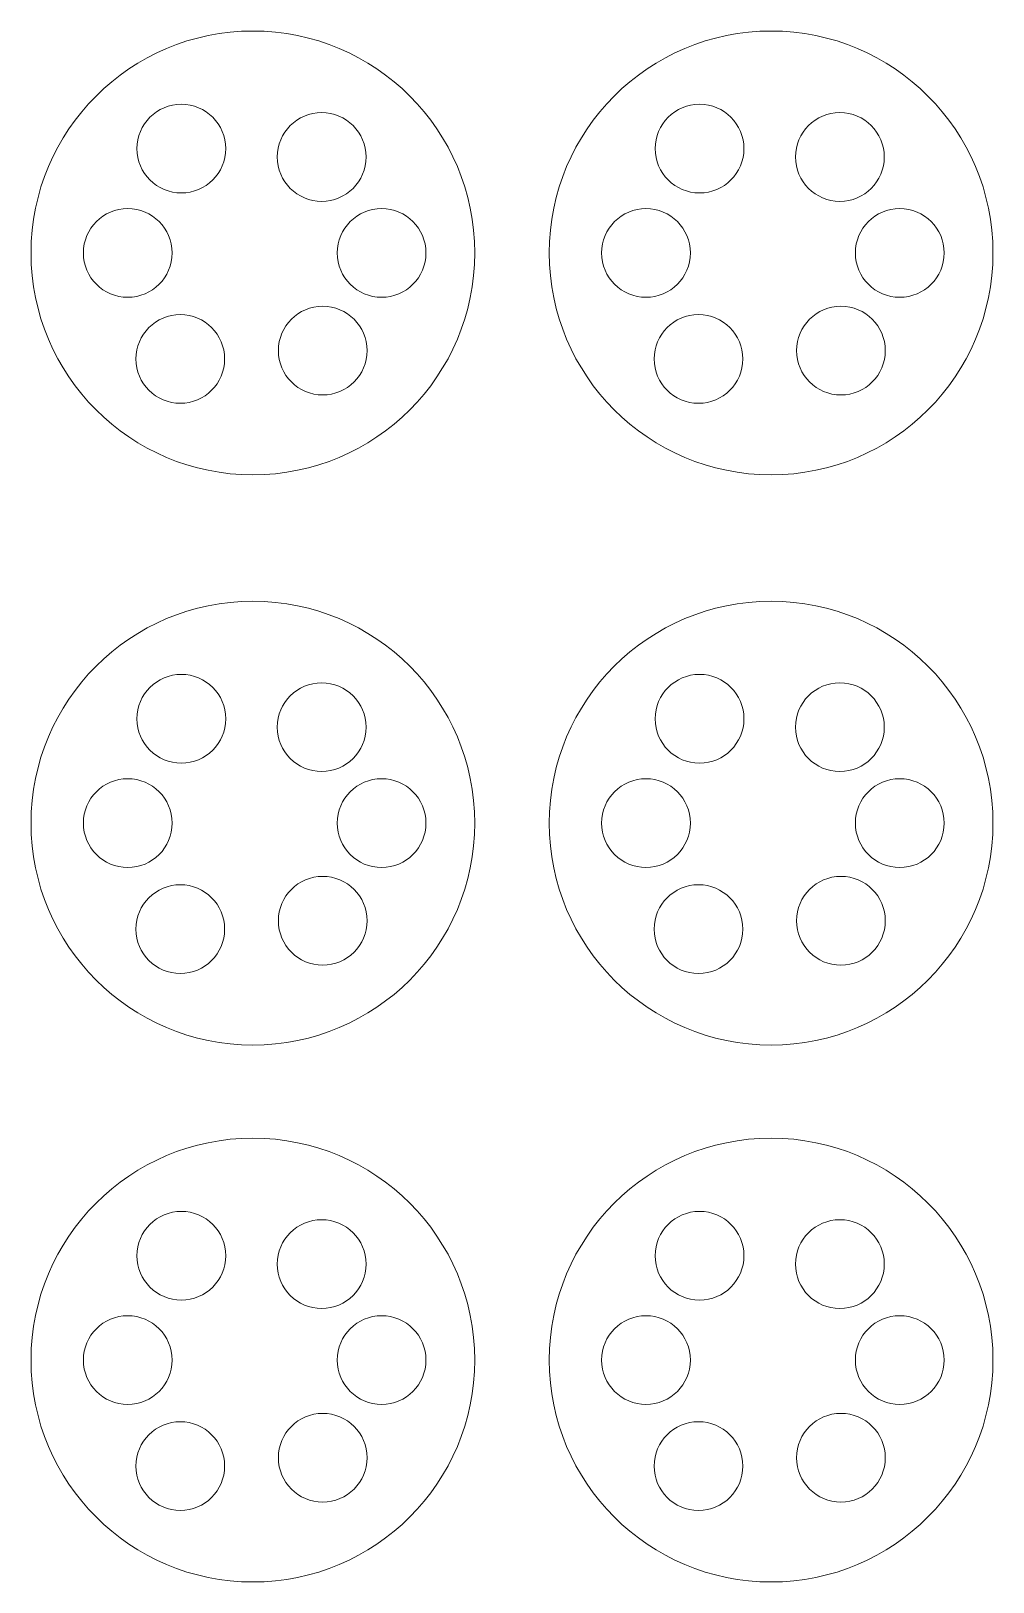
# Model space of a CAD drawing. Header units: millimetres. Extents: x -2444 to 3336, y -980 to 1690.
# Drawn here: x 854.4 to 933.9, y -862.5 to -734.4 of the extents above; entities that cross this region are included whole.
import ezdxf

# ---------------------------------------------------------------- set-up
doc = ezdxf.new("R2010")
doc.units = ezdxf.units.MM
doc.header["$MEASUREMENT"] = 0
doc.layers.add('Camada 1', color=7, linetype='Continuous')

msp = doc.modelspace()

# ---------------------------------------------------------------- linework, layer by layer
at = {"layer": 'Camada 1', "color": 250, "lineweight": 9}
for points in [[(891.0752, -752.6824), (891.0752, -762.8055), (882.8689, -771.0119), (872.7459, -771.0119), (872.7459, -771.0119), (862.6229, -771.0119), (854.4165, -762.8055), (854.4165, -752.6824), (854.4165, -752.6824), (854.4165, -742.5595), (862.6229, -734.3532), (872.7459, -734.3532), (872.7459, -734.3532), (882.8689, -734.3532), (891.0752, -742.5595), (891.0752, -752.6824)], [(933.8823, -752.6824), (933.8823, -762.8055), (925.676, -771.0119), (915.553, -771.0119), (915.553, -771.0119), (905.43, -771.0119), (897.2236, -762.8055), (897.2236, -752.6824), (897.2236, -752.6824), (897.2236, -742.5595), (905.43, -734.3532), (915.553, -734.3532), (915.553, -734.3532), (925.676, -734.3532), (933.8823, -742.5595), (933.8823, -752.6824)], [(870.4996, -744.0665), (870.4996, -746.0911), (868.8583, -747.7324), (866.8337, -747.7324), (866.8337, -747.7324), (864.8091, -747.7324), (863.1678, -746.0911), (863.1678, -744.0665), (863.1678, -744.0665), (863.1678, -742.042), (864.8091, -740.4007), (866.8337, -740.4007), (866.8337, -740.4007), (868.8583, -740.4007), (870.4996, -742.042), (870.4996, -744.0665)], [(870.4996, -744.0665), (870.4996, -746.0911), (868.8583, -747.7324), (866.8337, -747.7324), (866.8337, -747.7324), (864.8091, -747.7324), (863.1678, -746.0911), (863.1678, -744.0665), (863.1678, -744.0665), (863.1678, -742.0419), (864.8091, -740.4007), (866.8337, -740.4007), (866.8337, -740.4007), (868.8583, -740.4007), (870.4996, -742.0419), (870.4996, -744.0665)], [(913.3067, -744.0665), (913.3067, -746.0911), (911.6654, -747.7324), (909.6408, -747.7324), (909.6408, -747.7324), (907.6162, -747.7324), (905.9749, -746.0911), (905.9749, -744.0665), (905.9749, -744.0665), (905.9749, -742.042), (907.6162, -740.4007), (909.6408, -740.4007), (909.6408, -740.4007), (911.6654, -740.4007), (913.3067, -742.042), (913.3067, -744.0665)], [(913.3067, -744.0665), (913.3067, -746.0911), (911.6654, -747.7324), (909.6408, -747.7324), (909.6408, -747.7324), (907.6162, -747.7324), (905.9749, -746.0911), (905.9749, -744.0665), (905.9749, -744.0665), (905.9749, -742.0419), (907.6162, -740.4007), (909.6408, -740.4007), (909.6408, -740.4007), (911.6654, -740.4007), (913.3067, -742.0419), (913.3067, -744.0665)], [(874.7608, -744.757), (874.7608, -742.7325), (876.4021, -741.0912), (878.4267, -741.0912), (878.4267, -741.0912), (880.4512, -741.0912), (882.0925, -742.7325), (882.0925, -744.757), (882.0925, -744.757), (882.0925, -746.7816), (880.4512, -748.4229), (878.4267, -748.4229), (878.4267, -748.4229), (876.4021, -748.4229), (874.7608, -746.7816), (874.7608, -744.757)], [(874.7608, -744.7571), (874.7608, -742.7325), (876.402, -741.0912), (878.4267, -741.0912), (878.4267, -741.0912), (880.4513, -741.0912), (882.0925, -742.7325), (882.0925, -744.7571), (882.0925, -744.7571), (882.0925, -746.7817), (880.4513, -748.4229), (878.4267, -748.4229), (878.4267, -748.4229), (876.402, -748.4229), (874.7608, -746.7817), (874.7608, -744.7571)], [(917.5679, -744.757), (917.5679, -742.7325), (919.2092, -741.0912), (921.2338, -741.0912), (921.2338, -741.0912), (923.2583, -741.0912), (924.8996, -742.7325), (924.8996, -744.757), (924.8996, -744.757), (924.8996, -746.7816), (923.2583, -748.4229), (921.2338, -748.4229), (921.2338, -748.4229), (919.2092, -748.4229), (917.5679, -746.7816), (917.5679, -744.757)], [(917.5679, -744.7571), (917.5679, -742.7325), (919.2091, -741.0912), (921.2338, -741.0912), (921.2338, -741.0912), (923.2584, -741.0912), (924.8996, -742.7325), (924.8996, -744.7571), (924.8996, -744.7571), (924.8996, -746.7817), (923.2584, -748.4229), (921.2338, -748.4229), (921.2338, -748.4229), (919.2091, -748.4229), (917.5679, -746.7817), (917.5679, -744.7571)], [(866.074, -752.6825), (866.074, -754.7071), (864.4327, -756.3484), (862.4081, -756.3484), (862.4081, -756.3484), (860.3835, -756.3484), (858.7422, -754.7071), (858.7422, -752.6825), (858.7422, -752.6825), (858.7422, -750.6579), (860.3835, -749.0166), (862.4081, -749.0166), (862.4081, -749.0166), (864.4327, -749.0166), (866.074, -750.6579), (866.074, -752.6825)], [(866.074, -752.6825), (866.074, -754.7071), (864.4327, -756.3484), (862.4081, -756.3484), (862.4081, -756.3484), (860.3835, -756.3484), (858.7422, -754.7071), (858.7422, -752.6825), (858.7422, -752.6825), (858.7422, -750.6579), (860.3835, -749.0166), (862.4081, -749.0166), (862.4081, -749.0166), (864.4327, -749.0166), (866.074, -750.6579), (866.074, -752.6825)], [(887.0428, -752.6825), (887.0428, -754.7071), (885.4015, -756.3484), (883.3769, -756.3484), (883.3769, -756.3484), (881.3523, -756.3484), (879.711, -754.7071), (879.711, -752.6825), (879.711, -752.6825), (879.711, -750.6579), (881.3523, -749.0166), (883.3769, -749.0166), (883.3769, -749.0166), (885.4015, -749.0166), (887.0428, -750.6579), (887.0428, -752.6825)], [(887.0428, -752.6825), (887.0428, -754.7071), (885.4015, -756.3484), (883.3769, -756.3484), (883.3769, -756.3484), (881.3523, -756.3484), (879.711, -754.7071), (879.711, -752.6825), (879.711, -752.6825), (879.711, -750.6579), (881.3523, -749.0166), (883.3769, -749.0166), (883.3769, -749.0166), (885.4015, -749.0166), (887.0428, -750.6579), (887.0428, -752.6825)], [(908.8811, -752.6825), (908.8811, -754.7071), (907.2398, -756.3484), (905.2152, -756.3484), (905.2152, -756.3484), (903.1906, -756.3484), (901.5493, -754.7071), (901.5493, -752.6825), (901.5493, -752.6825), (901.5493, -750.6579), (903.1906, -749.0166), (905.2152, -749.0166), (905.2152, -749.0166), (907.2398, -749.0166), (908.8811, -750.6579), (908.8811, -752.6825)], [(908.8811, -752.6825), (908.8811, -754.7071), (907.2398, -756.3484), (905.2152, -756.3484), (905.2152, -756.3484), (903.1906, -756.3484), (901.5493, -754.7071), (901.5493, -752.6825), (901.5493, -752.6825), (901.5493, -750.6579), (903.1906, -749.0166), (905.2152, -749.0166), (905.2152, -749.0166), (907.2398, -749.0166), (908.8811, -750.6579), (908.8811, -752.6825)], [(929.8499, -752.6825), (929.8499, -754.7071), (928.2086, -756.3484), (926.184, -756.3484), (926.184, -756.3484), (924.1594, -756.3484), (922.5181, -754.7071), (922.5181, -752.6825), (922.5181, -752.6825), (922.5181, -750.6579), (924.1594, -749.0166), (926.184, -749.0166), (926.184, -749.0166), (928.2086, -749.0166), (929.8499, -750.6579), (929.8499, -752.6825)], [(929.8499, -752.6825), (929.8499, -754.7071), (928.2086, -756.3484), (926.184, -756.3484), (926.184, -756.3484), (924.1594, -756.3484), (922.5181, -754.7071), (922.5181, -752.6825), (922.5181, -752.6825), (922.5181, -750.6579), (924.1594, -749.0166), (926.184, -749.0166), (926.184, -749.0166), (928.2086, -749.0166), (929.8499, -750.6579), (929.8499, -752.6825)], [(874.8474, -760.7493), (874.8474, -762.7739), (876.4887, -764.4152), (878.5133, -764.4152), (878.5133, -764.4152), (880.5379, -764.4152), (882.1792, -762.7739), (882.1792, -760.7493), (882.1792, -760.7493), (882.1792, -758.7248), (880.5379, -757.0835), (878.5133, -757.0835), (878.5133, -757.0835), (876.4887, -757.0835), (874.8474, -758.7248), (874.8474, -760.7493)], [(874.8474, -760.7493), (874.8474, -762.7739), (876.4887, -764.4152), (878.5133, -764.4152), (878.5133, -764.4152), (880.5379, -764.4152), (882.1792, -762.7739), (882.1792, -760.7493), (882.1792, -760.7493), (882.1792, -758.7247), (880.5379, -757.0835), (878.5133, -757.0835), (878.5133, -757.0835), (876.4887, -757.0835), (874.8474, -758.7247), (874.8474, -760.7493)], [(917.6545, -760.7493), (917.6545, -762.7739), (919.2958, -764.4152), (921.3204, -764.4152), (921.3204, -764.4152), (923.345, -764.4152), (924.9863, -762.7739), (924.9863, -760.7493), (924.9863, -760.7493), (924.9863, -758.7248), (923.345, -757.0835), (921.3204, -757.0835), (921.3204, -757.0835), (919.2958, -757.0835), (917.6545, -758.7248), (917.6545, -760.7493)], [(917.6545, -760.7493), (917.6545, -762.7739), (919.2958, -764.4152), (921.3204, -764.4152), (921.3204, -764.4152), (923.345, -764.4152), (924.9863, -762.7739), (924.9863, -760.7493), (924.9863, -760.7493), (924.9863, -758.7247), (923.345, -757.0835), (921.3204, -757.0835), (921.3204, -757.0835), (919.2958, -757.0835), (917.6545, -758.7247), (917.6545, -760.7493)], [(870.4129, -761.4398), (870.4129, -759.4153), (868.7716, -757.774), (866.747, -757.774), (866.747, -757.774), (864.7224, -757.774), (863.0812, -759.4153), (863.0812, -761.4398), (863.0812, -761.4398), (863.0812, -763.4644), (864.7224, -765.1057), (866.747, -765.1057), (866.747, -765.1057), (868.7716, -765.1057), (870.4129, -763.4644), (870.4129, -761.4398)], [(870.4129, -761.4399), (870.4129, -759.4153), (868.7716, -757.774), (866.747, -757.774), (866.747, -757.774), (864.7224, -757.774), (863.0812, -759.4153), (863.0812, -761.4399), (863.0812, -761.4399), (863.0812, -763.4645), (864.7224, -765.1057), (866.747, -765.1057), (866.747, -765.1057), (868.7716, -765.1057), (870.4129, -763.4645), (870.4129, -761.4399)], [(913.22, -761.4398), (913.22, -759.4153), (911.5787, -757.774), (909.5541, -757.774), (909.5541, -757.774), (907.5295, -757.774), (905.8883, -759.4153), (905.8883, -761.4398), (905.8883, -761.4398), (905.8883, -763.4644), (907.5295, -765.1057), (909.5541, -765.1057), (909.5541, -765.1057), (911.5787, -765.1057), (913.22, -763.4644), (913.22, -761.4398)], [(913.22, -761.4399), (913.22, -759.4153), (911.5787, -757.774), (909.5541, -757.774), (909.5541, -757.774), (907.5295, -757.774), (905.8883, -759.4153), (905.8883, -761.4399), (905.8883, -761.4399), (905.8883, -763.4645), (907.5295, -765.1057), (909.5541, -765.1057), (909.5541, -765.1057), (911.5787, -765.1057), (913.22, -763.4645), (913.22, -761.4399)], [(891.0752, -799.7807), (891.0752, -809.9038), (882.8689, -818.1102), (872.7459, -818.1102), (872.7459, -818.1102), (862.6229, -818.1102), (854.4165, -809.9038), (854.4165, -799.7807), (854.4165, -799.7807), (854.4165, -789.6578), (862.6229, -781.4515), (872.7459, -781.4515), (872.7459, -781.4515), (882.8689, -781.4515), (891.0752, -789.6578), (891.0752, -799.7807)], [(933.8823, -799.7807), (933.8823, -809.9038), (925.676, -818.1102), (915.553, -818.1102), (915.553, -818.1102), (905.43, -818.1102), (897.2236, -809.9038), (897.2236, -799.7807), (897.2236, -799.7807), (897.2236, -789.6578), (905.43, -781.4515), (915.553, -781.4515), (915.553, -781.4515), (925.676, -781.4515), (933.8823, -789.6578), (933.8823, -799.7807)], [(870.4996, -791.1648), (870.4996, -793.1894), (868.8583, -794.8307), (866.8337, -794.8307), (866.8337, -794.8307), (864.8091, -794.8307), (863.1678, -793.1894), (863.1678, -791.1648), (863.1678, -791.1648), (863.1678, -789.1403), (864.8091, -787.499), (866.8337, -787.499), (866.8337, -787.499), (868.8583, -787.499), (870.4996, -789.1403), (870.4996, -791.1648)], [(870.4996, -791.1648), (870.4996, -793.1894), (868.8583, -794.8307), (866.8337, -794.8307), (866.8337, -794.8307), (864.8091, -794.8307), (863.1678, -793.1894), (863.1678, -791.1648), (863.1678, -791.1648), (863.1678, -789.1402), (864.8091, -787.499), (866.8337, -787.499), (866.8337, -787.499), (868.8583, -787.499), (870.4996, -789.1402), (870.4996, -791.1648)], [(913.3067, -791.1648), (913.3067, -793.1894), (911.6654, -794.8307), (909.6408, -794.8307), (909.6408, -794.8307), (907.6162, -794.8307), (905.9749, -793.1894), (905.9749, -791.1648), (905.9749, -791.1648), (905.9749, -789.1403), (907.6162, -787.499), (909.6408, -787.499), (909.6408, -787.499), (911.6654, -787.499), (913.3067, -789.1403), (913.3067, -791.1648)], [(913.3067, -791.1648), (913.3067, -793.1894), (911.6654, -794.8307), (909.6408, -794.8307), (909.6408, -794.8307), (907.6162, -794.8307), (905.9749, -793.1894), (905.9749, -791.1648), (905.9749, -791.1648), (905.9749, -789.1402), (907.6162, -787.499), (909.6408, -787.499), (909.6408, -787.499), (911.6654, -787.499), (913.3067, -789.1402), (913.3067, -791.1648)], [(874.7608, -791.8553), (874.7608, -789.8308), (876.4021, -788.1895), (878.4267, -788.1895), (878.4267, -788.1895), (880.4512, -788.1895), (882.0925, -789.8308), (882.0925, -791.8553), (882.0925, -791.8553), (882.0925, -793.8799), (880.4512, -795.5212), (878.4267, -795.5212), (878.4267, -795.5212), (876.4021, -795.5212), (874.7608, -793.8799), (874.7608, -791.8553)], [(874.7608, -791.8554), (874.7608, -789.8308), (876.402, -788.1895), (878.4267, -788.1895), (878.4267, -788.1895), (880.4513, -788.1895), (882.0925, -789.8308), (882.0925, -791.8554), (882.0925, -791.8554), (882.0925, -793.88), (880.4513, -795.5212), (878.4267, -795.5212), (878.4267, -795.5212), (876.402, -795.5212), (874.7608, -793.88), (874.7608, -791.8554)], [(917.5679, -791.8553), (917.5679, -789.8308), (919.2092, -788.1895), (921.2338, -788.1895), (921.2338, -788.1895), (923.2583, -788.1895), (924.8996, -789.8308), (924.8996, -791.8553), (924.8996, -791.8553), (924.8996, -793.8799), (923.2583, -795.5212), (921.2338, -795.5212), (921.2338, -795.5212), (919.2092, -795.5212), (917.5679, -793.8799), (917.5679, -791.8553)], [(917.5679, -791.8554), (917.5679, -789.8308), (919.2091, -788.1895), (921.2338, -788.1895), (921.2338, -788.1895), (923.2584, -788.1895), (924.8996, -789.8308), (924.8996, -791.8554), (924.8996, -791.8554), (924.8996, -793.88), (923.2584, -795.5212), (921.2338, -795.5212), (921.2338, -795.5212), (919.2091, -795.5212), (917.5679, -793.88), (917.5679, -791.8554)], [(866.074, -799.7808), (866.074, -801.8054), (864.4327, -803.4467), (862.4081, -803.4467), (862.4081, -803.4467), (860.3835, -803.4467), (858.7422, -801.8054), (858.7422, -799.7808), (858.7422, -799.7808), (858.7422, -797.7562), (860.3835, -796.1149), (862.4081, -796.1149), (862.4081, -796.1149), (864.4327, -796.1149), (866.074, -797.7562), (866.074, -799.7808)], [(866.074, -799.7808), (866.074, -801.8054), (864.4327, -803.4467), (862.4081, -803.4467), (862.4081, -803.4467), (860.3835, -803.4467), (858.7422, -801.8054), (858.7422, -799.7808), (858.7422, -799.7808), (858.7422, -797.7562), (860.3835, -796.1149), (862.4081, -796.1149), (862.4081, -796.1149), (864.4327, -796.1149), (866.074, -797.7562), (866.074, -799.7808)], [(887.0428, -799.7808), (887.0428, -801.8054), (885.4015, -803.4467), (883.3769, -803.4467), (883.3769, -803.4467), (881.3523, -803.4467), (879.711, -801.8054), (879.711, -799.7808), (879.711, -799.7808), (879.711, -797.7562), (881.3523, -796.1149), (883.3769, -796.1149), (883.3769, -796.1149), (885.4015, -796.1149), (887.0428, -797.7562), (887.0428, -799.7808)], [(887.0428, -799.7808), (887.0428, -801.8054), (885.4015, -803.4467), (883.3769, -803.4467), (883.3769, -803.4467), (881.3523, -803.4467), (879.711, -801.8054), (879.711, -799.7808), (879.711, -799.7808), (879.711, -797.7562), (881.3523, -796.1149), (883.3769, -796.1149), (883.3769, -796.1149), (885.4015, -796.1149), (887.0428, -797.7562), (887.0428, -799.7808)], [(908.8811, -799.7808), (908.8811, -801.8054), (907.2398, -803.4467), (905.2152, -803.4467), (905.2152, -803.4467), (903.1906, -803.4467), (901.5493, -801.8054), (901.5493, -799.7808), (901.5493, -799.7808), (901.5493, -797.7562), (903.1906, -796.1149), (905.2152, -796.1149), (905.2152, -796.1149), (907.2398, -796.1149), (908.8811, -797.7562), (908.8811, -799.7808)], [(908.8811, -799.7808), (908.8811, -801.8054), (907.2398, -803.4467), (905.2152, -803.4467), (905.2152, -803.4467), (903.1906, -803.4467), (901.5493, -801.8054), (901.5493, -799.7808), (901.5493, -799.7808), (901.5493, -797.7562), (903.1906, -796.1149), (905.2152, -796.1149), (905.2152, -796.1149), (907.2398, -796.1149), (908.8811, -797.7562), (908.8811, -799.7808)], [(929.8499, -799.7808), (929.8499, -801.8054), (928.2086, -803.4467), (926.184, -803.4467), (926.184, -803.4467), (924.1594, -803.4467), (922.5181, -801.8054), (922.5181, -799.7808), (922.5181, -799.7808), (922.5181, -797.7562), (924.1594, -796.1149), (926.184, -796.1149), (926.184, -796.1149), (928.2086, -796.1149), (929.8499, -797.7562), (929.8499, -799.7808)], [(929.8499, -799.7808), (929.8499, -801.8054), (928.2086, -803.4467), (926.184, -803.4467), (926.184, -803.4467), (924.1594, -803.4467), (922.5181, -801.8054), (922.5181, -799.7808), (922.5181, -799.7808), (922.5181, -797.7562), (924.1594, -796.1149), (926.184, -796.1149), (926.184, -796.1149), (928.2086, -796.1149), (929.8499, -797.7562), (929.8499, -799.7808)], [(874.8474, -807.8476), (874.8474, -809.8722), (876.4887, -811.5135), (878.5133, -811.5135), (878.5133, -811.5135), (880.5379, -811.5135), (882.1792, -809.8722), (882.1792, -807.8476), (882.1792, -807.8476), (882.1792, -805.8231), (880.5379, -804.1818), (878.5133, -804.1818), (878.5133, -804.1818), (876.4887, -804.1818), (874.8474, -805.8231), (874.8474, -807.8476)], [(874.8474, -807.8476), (874.8474, -809.8722), (876.4887, -811.5135), (878.5133, -811.5135), (878.5133, -811.5135), (880.5379, -811.5135), (882.1792, -809.8722), (882.1792, -807.8476), (882.1792, -807.8476), (882.1792, -805.823), (880.5379, -804.1818), (878.5133, -804.1818), (878.5133, -804.1818), (876.4887, -804.1818), (874.8474, -805.823), (874.8474, -807.8476)], [(917.6545, -807.8476), (917.6545, -809.8722), (919.2958, -811.5135), (921.3204, -811.5135), (921.3204, -811.5135), (923.345, -811.5135), (924.9863, -809.8722), (924.9863, -807.8476), (924.9863, -807.8476), (924.9863, -805.8231), (923.345, -804.1818), (921.3204, -804.1818), (921.3204, -804.1818), (919.2958, -804.1818), (917.6545, -805.8231), (917.6545, -807.8476)], [(917.6545, -807.8476), (917.6545, -809.8722), (919.2958, -811.5135), (921.3204, -811.5135), (921.3204, -811.5135), (923.345, -811.5135), (924.9863, -809.8722), (924.9863, -807.8476), (924.9863, -807.8476), (924.9863, -805.823), (923.345, -804.1818), (921.3204, -804.1818), (921.3204, -804.1818), (919.2958, -804.1818), (917.6545, -805.823), (917.6545, -807.8476)], [(870.4129, -808.5381), (870.4129, -806.5136), (868.7716, -804.8723), (866.747, -804.8723), (866.747, -804.8723), (864.7224, -804.8723), (863.0812, -806.5136), (863.0812, -808.5381), (863.0812, -808.5381), (863.0812, -810.5627), (864.7224, -812.204), (866.747, -812.204), (866.747, -812.204), (868.7716, -812.204), (870.4129, -810.5627), (870.4129, -808.5381)], [(870.4129, -808.5382), (870.4129, -806.5136), (868.7716, -804.8723), (866.747, -804.8723), (866.747, -804.8723), (864.7224, -804.8723), (863.0812, -806.5136), (863.0812, -808.5382), (863.0812, -808.5382), (863.0812, -810.5628), (864.7224, -812.204), (866.747, -812.204), (866.747, -812.204), (868.7716, -812.204), (870.4129, -810.5628), (870.4129, -808.5382)], [(913.22, -808.5381), (913.22, -806.5136), (911.5787, -804.8723), (909.5541, -804.8723), (909.5541, -804.8723), (907.5295, -804.8723), (905.8883, -806.5136), (905.8883, -808.5381), (905.8883, -808.5381), (905.8883, -810.5627), (907.5295, -812.204), (909.5541, -812.204), (909.5541, -812.204), (911.5787, -812.204), (913.22, -810.5627), (913.22, -808.5381)], [(913.22, -808.5382), (913.22, -806.5136), (911.5787, -804.8723), (909.5541, -804.8723), (909.5541, -804.8723), (907.5295, -804.8723), (905.8883, -806.5136), (905.8883, -808.5382), (905.8883, -808.5382), (905.8883, -810.5628), (907.5295, -812.204), (909.5541, -812.204), (909.5541, -812.204), (911.5787, -812.204), (913.22, -810.5628), (913.22, -808.5382)], [(891.0752, -844.1339), (891.0752, -854.257), (882.8689, -862.4634), (872.7459, -862.4634), (872.7459, -862.4634), (862.6229, -862.4634), (854.4165, -854.257), (854.4165, -844.1339), (854.4165, -844.1339), (854.4165, -834.011), (862.6229, -825.8047), (872.7459, -825.8047), (872.7459, -825.8047), (882.8689, -825.8047), (891.0752, -834.011), (891.0752, -844.1339)], [(933.8823, -844.1339), (933.8823, -854.257), (925.676, -862.4634), (915.553, -862.4634), (915.553, -862.4634), (905.43, -862.4634), (897.2236, -854.257), (897.2236, -844.1339), (897.2236, -844.1339), (897.2236, -834.011), (905.43, -825.8047), (915.553, -825.8047), (915.553, -825.8047), (925.676, -825.8047), (933.8823, -834.011), (933.8823, -844.1339)], [(870.4996, -835.518), (870.4996, -837.5426), (868.8583, -839.1839), (866.8337, -839.1839), (866.8337, -839.1839), (864.8091, -839.1839), (863.1678, -837.5426), (863.1678, -835.518), (863.1678, -835.518), (863.1678, -833.4935), (864.8091, -831.8522), (866.8337, -831.8522), (866.8337, -831.8522), (868.8583, -831.8522), (870.4996, -833.4935), (870.4996, -835.518)], [(870.4996, -835.518), (870.4996, -837.5426), (868.8583, -839.1839), (866.8337, -839.1839), (866.8337, -839.1839), (864.8091, -839.1839), (863.1678, -837.5426), (863.1678, -835.518), (863.1678, -835.518), (863.1678, -833.4934), (864.8091, -831.8522), (866.8337, -831.8522), (866.8337, -831.8522), (868.8583, -831.8522), (870.4996, -833.4934), (870.4996, -835.518)], [(874.7608, -836.2085), (874.7608, -834.184), (876.4021, -832.5427), (878.4267, -832.5427), (878.4267, -832.5427), (880.4512, -832.5427), (882.0925, -834.184), (882.0925, -836.2085), (882.0925, -836.2085), (882.0925, -838.2331), (880.4512, -839.8744), (878.4267, -839.8744), (878.4267, -839.8744), (876.4021, -839.8744), (874.7608, -838.2331), (874.7608, -836.2085)], [(874.7608, -836.2086), (874.7608, -834.184), (876.402, -832.5427), (878.4267, -832.5427), (878.4267, -832.5427), (880.4513, -832.5427), (882.0925, -834.184), (882.0925, -836.2086), (882.0925, -836.2086), (882.0925, -838.2332), (880.4513, -839.8744), (878.4267, -839.8744), (878.4267, -839.8744), (876.402, -839.8744), (874.7608, -838.2332), (874.7608, -836.2086)], [(913.3067, -835.518), (913.3067, -837.5426), (911.6654, -839.1839), (909.6408, -839.1839), (909.6408, -839.1839), (907.6162, -839.1839), (905.9749, -837.5426), (905.9749, -835.518), (905.9749, -835.518), (905.9749, -833.4935), (907.6162, -831.8522), (909.6408, -831.8522), (909.6408, -831.8522), (911.6654, -831.8522), (913.3067, -833.4935), (913.3067, -835.518)], [(913.3067, -835.518), (913.3067, -837.5426), (911.6654, -839.1839), (909.6408, -839.1839), (909.6408, -839.1839), (907.6162, -839.1839), (905.9749, -837.5426), (905.9749, -835.518), (905.9749, -835.518), (905.9749, -833.4934), (907.6162, -831.8522), (909.6408, -831.8522), (909.6408, -831.8522), (911.6654, -831.8522), (913.3067, -833.4934), (913.3067, -835.518)], [(917.5679, -836.2085), (917.5679, -834.184), (919.2092, -832.5427), (921.2338, -832.5427), (921.2338, -832.5427), (923.2583, -832.5427), (924.8996, -834.184), (924.8996, -836.2085), (924.8996, -836.2085), (924.8996, -838.2331), (923.2583, -839.8744), (921.2338, -839.8744), (921.2338, -839.8744), (919.2092, -839.8744), (917.5679, -838.2331), (917.5679, -836.2085)], [(917.5679, -836.2086), (917.5679, -834.184), (919.2091, -832.5427), (921.2338, -832.5427), (921.2338, -832.5427), (923.2584, -832.5427), (924.8996, -834.184), (924.8996, -836.2086), (924.8996, -836.2086), (924.8996, -838.2332), (923.2584, -839.8744), (921.2338, -839.8744), (921.2338, -839.8744), (919.2091, -839.8744), (917.5679, -838.2332), (917.5679, -836.2086)], [(866.074, -844.134), (866.074, -846.1586), (864.4327, -847.7999), (862.4081, -847.7999), (862.4081, -847.7999), (860.3835, -847.7999), (858.7422, -846.1586), (858.7422, -844.134), (858.7422, -844.134), (858.7422, -842.1094), (860.3835, -840.4681), (862.4081, -840.4681), (862.4081, -840.4681), (864.4327, -840.4681), (866.074, -842.1094), (866.074, -844.134)], [(866.074, -844.134), (866.074, -846.1586), (864.4327, -847.7999), (862.4081, -847.7999), (862.4081, -847.7999), (860.3835, -847.7999), (858.7422, -846.1586), (858.7422, -844.134), (858.7422, -844.134), (858.7422, -842.1094), (860.3835, -840.4681), (862.4081, -840.4681), (862.4081, -840.4681), (864.4327, -840.4681), (866.074, -842.1094), (866.074, -844.134)], [(887.0428, -844.134), (887.0428, -846.1586), (885.4015, -847.7999), (883.3769, -847.7999), (883.3769, -847.7999), (881.3523, -847.7999), (879.711, -846.1586), (879.711, -844.134), (879.711, -844.134), (879.711, -842.1094), (881.3523, -840.4681), (883.3769, -840.4681), (883.3769, -840.4681), (885.4015, -840.4681), (887.0428, -842.1094), (887.0428, -844.134)], [(887.0428, -844.134), (887.0428, -846.1586), (885.4015, -847.7999), (883.3769, -847.7999), (883.3769, -847.7999), (881.3523, -847.7999), (879.711, -846.1586), (879.711, -844.134), (879.711, -844.134), (879.711, -842.1094), (881.3523, -840.4681), (883.3769, -840.4681), (883.3769, -840.4681), (885.4015, -840.4681), (887.0428, -842.1094), (887.0428, -844.134)], [(908.8811, -844.134), (908.8811, -846.1586), (907.2398, -847.7999), (905.2152, -847.7999), (905.2152, -847.7999), (903.1906, -847.7999), (901.5493, -846.1586), (901.5493, -844.134), (901.5493, -844.134), (901.5493, -842.1094), (903.1906, -840.4681), (905.2152, -840.4681), (905.2152, -840.4681), (907.2398, -840.4681), (908.8811, -842.1094), (908.8811, -844.134)], [(908.8811, -844.134), (908.8811, -846.1586), (907.2398, -847.7999), (905.2152, -847.7999), (905.2152, -847.7999), (903.1906, -847.7999), (901.5493, -846.1586), (901.5493, -844.134), (901.5493, -844.134), (901.5493, -842.1094), (903.1906, -840.4681), (905.2152, -840.4681), (905.2152, -840.4681), (907.2398, -840.4681), (908.8811, -842.1094), (908.8811, -844.134)], [(929.8499, -844.134), (929.8499, -846.1586), (928.2086, -847.7999), (926.184, -847.7999), (926.184, -847.7999), (924.1594, -847.7999), (922.5181, -846.1586), (922.5181, -844.134), (922.5181, -844.134), (922.5181, -842.1094), (924.1594, -840.4681), (926.184, -840.4681), (926.184, -840.4681), (928.2086, -840.4681), (929.8499, -842.1094), (929.8499, -844.134)], [(929.8499, -844.134), (929.8499, -846.1586), (928.2086, -847.7999), (926.184, -847.7999), (926.184, -847.7999), (924.1594, -847.7999), (922.5181, -846.1586), (922.5181, -844.134), (922.5181, -844.134), (922.5181, -842.1094), (924.1594, -840.4681), (926.184, -840.4681), (926.184, -840.4681), (928.2086, -840.4681), (929.8499, -842.1094), (929.8499, -844.134)], [(870.4129, -852.8913), (870.4129, -850.8668), (868.7716, -849.2255), (866.747, -849.2255), (866.747, -849.2255), (864.7224, -849.2255), (863.0812, -850.8668), (863.0812, -852.8913), (863.0812, -852.8913), (863.0812, -854.9159), (864.7224, -856.5572), (866.747, -856.5572), (866.747, -856.5572), (868.7716, -856.5572), (870.4129, -854.9159), (870.4129, -852.8913)], [(870.4129, -852.8914), (870.4129, -850.8668), (868.7716, -849.2255), (866.747, -849.2255), (866.747, -849.2255), (864.7224, -849.2255), (863.0812, -850.8668), (863.0812, -852.8914), (863.0812, -852.8914), (863.0812, -854.916), (864.7224, -856.5572), (866.747, -856.5572), (866.747, -856.5572), (868.7716, -856.5572), (870.4129, -854.916), (870.4129, -852.8914)], [(874.8474, -852.2008), (874.8474, -854.2254), (876.4887, -855.8667), (878.5133, -855.8667), (878.5133, -855.8667), (880.5379, -855.8667), (882.1792, -854.2254), (882.1792, -852.2008), (882.1792, -852.2008), (882.1792, -850.1763), (880.5379, -848.535), (878.5133, -848.535), (878.5133, -848.535), (876.4887, -848.535), (874.8474, -850.1763), (874.8474, -852.2008)], [(874.8474, -852.2008), (874.8474, -854.2254), (876.4887, -855.8667), (878.5133, -855.8667), (878.5133, -855.8667), (880.5379, -855.8667), (882.1792, -854.2254), (882.1792, -852.2008), (882.1792, -852.2008), (882.1792, -850.1762), (880.5379, -848.535), (878.5133, -848.535), (878.5133, -848.535), (876.4887, -848.535), (874.8474, -850.1762), (874.8474, -852.2008)], [(913.22, -852.8913), (913.22, -850.8668), (911.5787, -849.2255), (909.5541, -849.2255), (909.5541, -849.2255), (907.5295, -849.2255), (905.8883, -850.8668), (905.8883, -852.8913), (905.8883, -852.8913), (905.8883, -854.9159), (907.5295, -856.5572), (909.5541, -856.5572), (909.5541, -856.5572), (911.5787, -856.5572), (913.22, -854.9159), (913.22, -852.8913)], [(913.22, -852.8914), (913.22, -850.8668), (911.5787, -849.2255), (909.5541, -849.2255), (909.5541, -849.2255), (907.5295, -849.2255), (905.8883, -850.8668), (905.8883, -852.8914), (905.8883, -852.8914), (905.8883, -854.916), (907.5295, -856.5572), (909.5541, -856.5572), (909.5541, -856.5572), (911.5787, -856.5572), (913.22, -854.916), (913.22, -852.8914)], [(917.6545, -852.2008), (917.6545, -854.2254), (919.2958, -855.8667), (921.3204, -855.8667), (921.3204, -855.8667), (923.345, -855.8667), (924.9863, -854.2254), (924.9863, -852.2008), (924.9863, -852.2008), (924.9863, -850.1763), (923.345, -848.535), (921.3204, -848.535), (921.3204, -848.535), (919.2958, -848.535), (917.6545, -850.1763), (917.6545, -852.2008)], [(917.6545, -852.2008), (917.6545, -854.2254), (919.2958, -855.8667), (921.3204, -855.8667), (921.3204, -855.8667), (923.345, -855.8667), (924.9863, -854.2254), (924.9863, -852.2008), (924.9863, -852.2008), (924.9863, -850.1762), (923.345, -848.535), (921.3204, -848.535), (921.3204, -848.535), (919.2958, -848.535), (917.6545, -850.1762), (917.6545, -852.2008)]]:
    msp.add_open_spline(points, degree=3, knots=[0, 0, 0, 0, 0.2, 0.2, 0.2, 0.2, 0.4, 0.4, 0.4, 0.4, 0.6, 0.6, 0.6, 0.6, 1, 1, 1, 1], dxfattribs=at)

doc.saveas('drawing.dxf')
